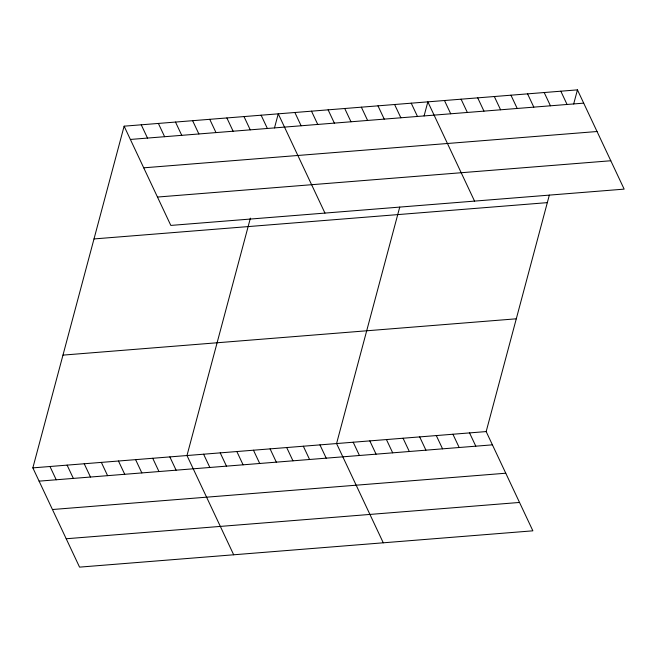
<?xml version="1.0" encoding="UTF-8"?>
<svg xmlns="http://www.w3.org/2000/svg" width="657" height="657" viewBox="0 0 657 657"><rect width="100%" height="100%" fill="white"/><g stroke="black" fill="none" stroke-linecap="round" stroke-linejoin="round"><path stroke-width="0.99" d="M549.334 195.113L486.172 431.575L532.876 530.823L79.554 567.131L32.85 467.874L124.124 126.177L577.446 89.869L624.15 189.126L170.828 225.425L124.124 126.177M250.391 218.132L186.982 455.531L233.687 554.787M274.486 127.926L278.256 113.833L324.96 213.082M399.735 207.095L336.573 443.549L383.277 542.805M424.085 115.944L427.847 101.851L474.551 201.108M573.676 103.97L577.446 89.869M130.365 139.448L583.687 103.141M143.719 167.822L597.041 131.515M157.475 197.051L610.796 160.751M94 238.934L547.322 202.635M62.973 355.117L516.295 318.809M32.85 467.874L486.172 431.575M39.092 481.146L492.413 444.846M52.445 509.52L505.767 473.221M66.201 538.756L519.523 502.449M560.823 91.2L567.065 104.471M544.201 92.538L550.443 105.81M527.579 93.869L533.821 107.14M510.957 95.199L517.207 108.471M494.335 96.53L500.585 109.801M477.713 97.86L483.963 111.132M461.091 99.191L467.341 112.462M444.469 100.521L450.718 113.792M411.225 103.182L417.474 116.453M394.602 104.512L400.852 117.784M377.98 105.843L384.23 119.114M361.358 107.173L367.608 120.445M344.736 108.504L350.986 121.775M328.114 109.842L334.364 123.114M469.55 432.906L475.799 446.177M311.5 111.173L317.742 124.444M452.928 434.236L459.177 447.507M294.878 112.503L301.12 125.774M436.305 435.566L442.555 448.838M419.683 436.897L425.933 450.168M261.125 115.205L267.374 128.476M403.061 438.227L409.311 451.499M244.002 116.576L250.243 129.848M386.439 439.558L392.689 452.829M226.879 117.948L233.12 131.219M369.817 440.888L376.067 454.159M209.747 119.319L215.997 132.591M353.195 442.218L359.445 455.49M192.624 120.691L198.874 133.962M175.501 122.062L181.743 135.334M319.951 444.879L326.2 458.151M158.378 123.434L164.62 136.705M303.329 446.218L309.578 459.489M141.247 124.805L147.496 138.077M286.707 447.548L292.956 460.82M270.084 448.879L276.334 462.15M253.471 450.209L259.712 463.481M236.849 451.54L243.09 464.811M220.226 452.87L226.468 466.142M203.604 454.201L209.846 467.472M169.851 456.902L176.101 470.174M152.728 458.274L158.978 471.545M135.605 459.645L141.846 472.917M118.474 461.017L124.723 474.288M101.35 462.388L107.6 475.66M84.227 463.76L90.469 477.031M67.104 465.131L73.346 478.403M49.973 466.503L56.223 479.774"/></g></svg>
